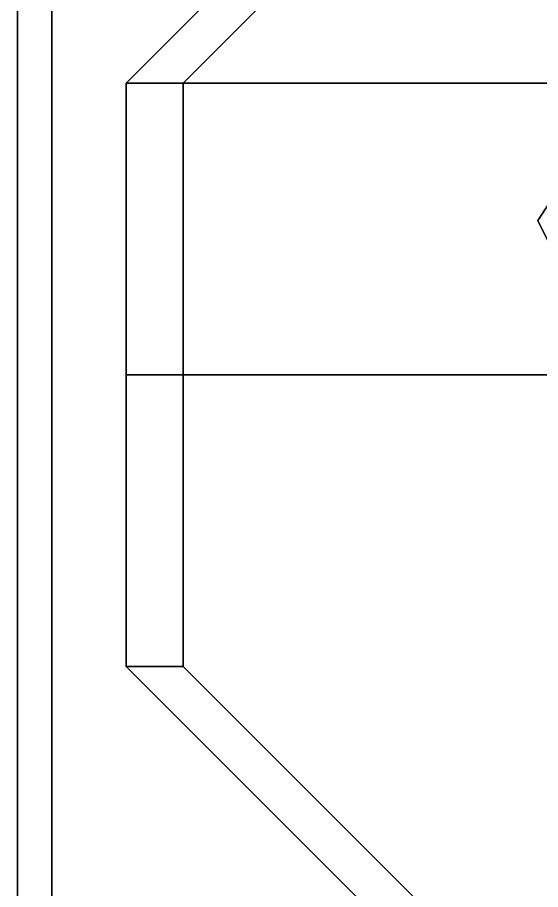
# Model space of a CAD drawing. Header units: millimetres. Extents: x -1.4 to 1.4, y -5.1 to 19.
# Drawn here: x -1.42 to -0.505, y -0.9 to 0.625 of the extents above; entities that cross this region are included whole.
import ezdxf

# ---------------------------------------------------------------- set-up
doc = ezdxf.new("R2010")
doc.units = ezdxf.units.MM
doc.layers.add('doors', color=3, linetype='Continuous')

msp = doc.modelspace()

# ---------------------------------------------------------------- linework, layer by layer
for points in [[(1.42, 4.6, 0.99), (1.42, -4.6, 0.99), (-1.42, -4.6, 0.99), (-1.42, 4.6, 0.99)], [(-1.42, 4.6, 0.99), (-1.42, -4.6, 0.99), (-1.42, -4.6, 1.24), (-1.42, 4.6, 1.24)], [(-1.42, 4.6, 1.67), (-1.42, 4.6, 1.24), (-1.42, -4.6, 1.24), (-1.42, -4.6, 1.67)], [(-1.36, -4.54, 1.67), (-1.36, -4.54, 1.24), (-1.36, 4.54, 1.24), (-1.36, 4.54, 1.67)], [(1.36, 4.54, 1.24), (-1.36, 4.54, 1.24), (-1.36, -4.54, 1.24), (1.36, -4.54, 1.24)], [(-1.42, 3.35, 2), (-1.42, 4.5, 1.67), (-1.42, -4.5, 1.67), (-1.42, -3.35, 2)], [(-1.36, -3.35, 2), (-1.36, -4.5, 1.67), (-1.36, 4.5, 1.67), (-1.36, 3.35, 2)], [(-1.42, -3.35, 2), (-1.36, -3.35, 2), (-1.36, 3.35, 2), (-1.42, 3.35, 2)], [(-1, 2.03, 0.9), (-0.02, 0.03, 0.43), (-0.02, 0.03, 0.46), (-1, 2, 0.92)], [(-0.98, 2.03, 0.9), (0, 0.03, 0.43), (-0.02, 0.03, 0.43), (-1, 2.03, 0.9)], [(0, 0.03, 0.46), (0, 0.03, 0.43), (-0.98, 2.03, 0.9), (-0.98, 2, 0.92)], [(-1, 2, 0.92), (-0.02, 0.03, 0.46), (0, 0.03, 0.46), (-0.98, 2, 0.92)], [(-0.51, 1.23, 2.95), (-0.51, 1.23, 1.24), (-1.23, 0.51, 1.24), (-1.23, 0.51, 3.04)], [(-1.23, 0.51, 3.04), (-1.13, 0.51, 3.04), (-0.51, 1.13, 2.95), (-0.51, 1.23, 2.95)], [(-1.13, 0.51, 3.04), (-1.13, 0.51, 1.24), (-0.51, 1.13, 1.24), (-0.51, 1.13, 2.95)], [(-1.23, 0, 3.09), (-1.13, 0, 3.09), (-1.13, 0.51, 3.04), (-1.23, 0.51, 3.04)], [(-1.23, 0.51, 3.04), (-1.23, 0.51, 1.24), (-1.23, 0, 1.24), (-1.23, 0, 3.09)], [(-1.13, 0, 3.09), (-1.13, 0, 1.24), (-1.13, 0.51, 1.24), (-1.13, 0.51, 3.04)], [(-0.51, 0.27, 1.27), (-0.47, 0.33, 1.27), (-0.47, 0.33, 1.24), (-0.51, 0.27, 1.24)], [(-0.47, 0.33, 1.24), (-0.42, 0.32, 1.24), (-0.49, 0.23, 1.24), (-0.51, 0.27, 1.24)], [(-0.49, 0.23, 1.27), (-0.42, 0.32, 1.27), (-0.47, 0.33, 1.27), (-0.51, 0.27, 1.27)], [(-0.51, 0.27, 1.24), (-0.49, 0.23, 1.24), (-0.49, 0.23, 1.27), (-0.51, 0.27, 1.27)], [(-1.13, 0, 3.09), (-1.23, 0, 3.09), (-1.23, -0.51, 3.04), (-1.13, -0.51, 3.04)], [(-1.23, 0, 3.09), (-1.23, 0, 1.24), (-1.23, -0.51, 1.24), (-1.23, -0.51, 3.04)], [(-1.13, -0.51, 3.04), (-1.13, -0.51, 1.24), (-1.13, 0, 1.24), (-1.13, 0, 3.09)], [(-0.02, -0.03, 0.46), (-0.02, -0.03, 0.43), (-1, -2.03, 0.9), (-1, -2, 0.92)], [(-1, -2.03, 0.9), (-0.02, -0.03, 0.43), (0, -0.03, 0.43), (-0.98, -2.03, 0.9)], [(-0.98, -2, 0.92), (0, -0.03, 0.46), (-0.02, -0.03, 0.46), (-1, -2, 0.92)], [(-0.98, -2.03, 0.9), (0, -0.03, 0.43), (0, -0.03, 0.46), (-0.98, -2, 0.92)], [(-1.23, -0.51, 3.04), (-1.23, -0.51, 1.24), (-0.51, -1.23, 1.24), (-0.51, -1.23, 2.95)], [(-1.13, -0.51, 3.04), (-1.23, -0.51, 3.04), (-0.51, -1.23, 2.95), (-0.51, -1.13, 2.95)], [(-0.51, -1.13, 2.95), (-0.51, -1.13, 1.24), (-1.13, -0.51, 1.24), (-1.13, -0.51, 3.04)]]:
    msp.add_3dface(points)
at = {"layer": 'doors'}
for points in [[(-0.51, 1.23, 2.98), (-1.23, 0.51, 3.08), (1.23, 0.51, 3.08), (0.51, 1.23, 2.98)], [(0.51, 1.23, 2.95), (1.23, 0.51, 3.04), (-1.23, 0.51, 3.04), (-0.51, 1.23, 2.95)], [(-0.51, 1.23, 2.95), (-1.23, 0.51, 3.04), (-1.23, 0.51, 3.08), (-0.51, 1.23, 2.98)], [(-1.23, 0.51, 3.04), (-1.23, 0, 3.09), (-1.23, 0, 3.13), (-1.23, 0.51, 3.08)], [(-1.23, 0.51, 3.08), (-1.23, 0, 3.13), (1.23, 0, 3.13), (1.23, 0.51, 3.08)], [(1.23, 0.51, 3.04), (1.23, 0, 3.09), (-1.23, 0, 3.09), (-1.23, 0.51, 3.04)], [(-1.23, 0, 3.13), (-1.23, 0, 3.09), (1.23, 0, 3.09), (1.23, 0, 3.13)]]:
    msp.add_3dface(points, dxfattribs=at)

doc.saveas('drawing.dxf')
